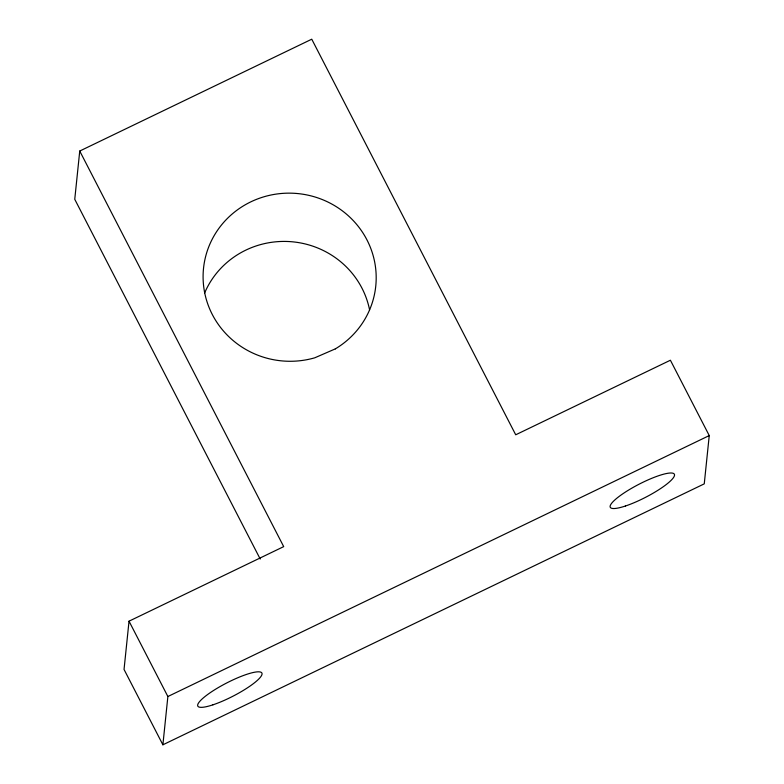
<?xml version="1.0" encoding="UTF-8"?>
<svg xmlns="http://www.w3.org/2000/svg" width="784" height="784" viewBox="0 0 784 784"><rect width="100%" height="100%" fill="white"/><g stroke="black" fill="none" stroke-linecap="round" stroke-linejoin="round"><path stroke-width="1.18" d="M79.743 151.038L283.7 546.624L129.027 621.183L124.039 669.448L162.886 744.8L704.257 483.855L709.246 435.581L670.398 360.228L515.715 434.787L311.758 39.2L79.743 151.038L74.754 199.303L260.219 559.031M162.886 744.8L167.874 696.525L129.027 621.183M167.874 696.525L709.246 435.581M204.575 293.118A86.573 84.035 5.9 0 1 293.128 241.874A86.573 84.035 5.9 0 1 369.587 309.866M335.346 348.87L314.766 357.808A86.573 84.035 5.9 0 1 203.958 264.835A86.573 84.035 5.9 0 1 336.924 207.084A86.573 84.035 5.9 0 1 335.346 348.87M212.944 704.826A36.074 7.321 -27.3 0 0 262.052 674.064A36.074 7.321 -27.3 0 0 214.483 689.9A36.074 7.321 -27.3 0 0 212.944 704.826M625.416 506.013A36.074 7.321 -27.3 0 0 674.524 475.251A36.074 7.321 -27.3 0 0 626.965 491.078A36.074 7.321 -27.3 0 0 625.416 506.013"/></g></svg>
